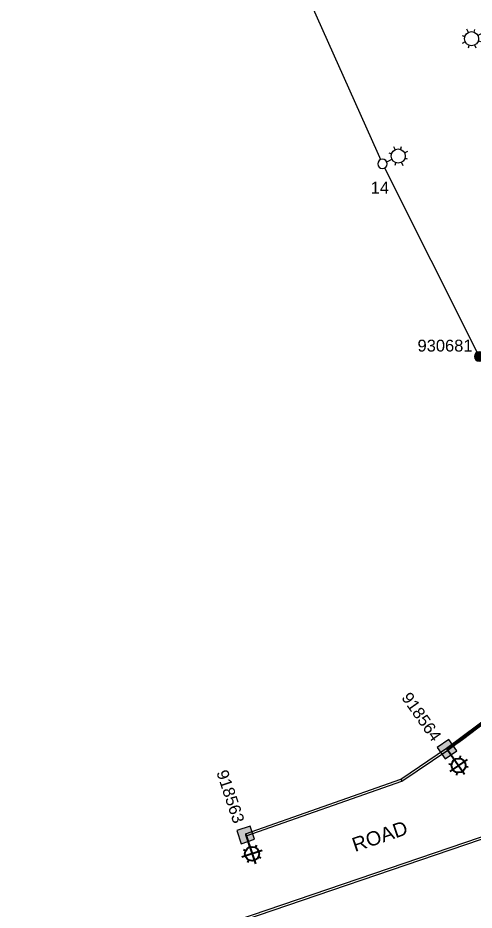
# Model space of a CAD drawing. Header units: metres. Extents: x 292510 to 295946, y 6251475 to 6256272.
# Drawn here: x 294181.6 to 294278.3, y 6254964.8 to 6255153.6 of the extents above; entities that cross this region are included whole.
import ezdxf
from ezdxf.enums import TextEntityAlignment as Align

# ---------------------------------------------------------------- set-up
doc = ezdxf.new("R2010")
doc.units = ezdxf.units.M
doc.linetypes.add('IE Trench LV', pattern=[6.5, 5, -1.5])
doc.layers.get('0').update_dxf_attribs({"color": 6})
doc.layers.add('Cadastre Roads_SP_EXT', color=7, linetype='Continuous', lineweight=5)
doc.layers.add('Trench_SP_NEW', color=7, linetype='Continuous', lineweight=40)
for name, color, linetype in [('Equip_SP_SL_EXT', 7, 'Continuous'), ('Equip_SP_SL_NEW', 7, 'Continuous'), ('OH_Details_SP_MISC', 6, 'Continuous'), ('SupportsOH_SP_TR_HV_LV_SL_EXT', 7, 'Continuous'), ('SupportsOH_SP_TR_HV_LV_SL_NEW', 7, 'Continuous'), ('SupportsUG_SP_LV_SL_EXT', 7, 'Continuous'), ('UG_Details_SP_MISC', 7, 'Continuous')]:
    doc.layers.add(name, color=color, linetype=linetype)
doc.styles.add('COLUMN_LABEL', font='arial.ttf')
doc.styles.add('iecARIAL', font='arial.ttf', dxfattribs={"height": 2})
doc.styles.add('POLE_LABEL', font='arial.ttf')
doc.styles.add('SL_LABEL', font='arial.ttf')
doc.styles.get("Standard").update_dxf_attribs({"font": 'arial.ttf'})

# ---------------------------------------------------------------- blocks, each defined once
blk = doc.blocks.new('*U4243')
for tag, height, flags, p in [('OPERATING_VOLTAGE', 0.2, 9, (0, -1.4)), ('ORIENTATION', 0.2, 9, (0, -1.6)), ('OWNED_BY', 0.2, 9, (0, -1.8)), ('LANTERN_PURPOSE', 0.2, 9, (0, -0.8)), ('LANTERN_TYPE', 0.2, 9, (0, -1)), ('NO_PHASES', 0.2, 9, (0, -1.2)), ('LNUMBER', 2.5, 8, (1.2, -2.8)), ('STATE', 0.2, 9, (0, -2)), ('CEXIST', 0.2, 9, (0, -2.4)), ('CNEW', 0.2, 9, (0, -2.6)), ('CNUMBER', 0.2, 9, (0, -2.8)), ('CREMOVE', 0.2, 9, (0, -3)), ('CREPLACE', 0.2, 9, (0, -3.2)), ('USAGE', 0.2, 9, (0, -2.2)), ('LKINGHEIGHT', 0.2, 9, (0, -3.4)), ('LBRACKET', 0.2, 9, (0, -3.6)), ('LBRACKETVOCAB', 0.2, 9, (0, -3.8)), ('LCATEGORY', 0.2, 9, (0, -4)), ('LCHARGE1', 0.2, 9, (0, -4.2)), ('LCHARGE1PERCENT', 0.2, 9, (0, -4.4)), ('LCHARGE2', 0.2, 9, (0, -4.6)), ('LCHARGE2PERCENT', 0.2, 9, (0, -4.8)), ('LCHARGE3', 0.2, 9, (0, -5)), ('LCHARGE3PERCENT', 0.2, 9, (0, -5.2)), ('LEXIST', 0.2, 9, (0, -5.4)), ('LLAMP', 0.2, 9, (0, -5.6)), ('LLAMPVOCAB', 0.2, 9, (0, -5.8)), ('LMAST', 0.2, 9, (0, -6)), ('LMASTVOCAB', 0.2, 9, (0, -6.2)), ('LNEW', 0.2, 9, (0, -6.4)), ('LANTNUMBER', 0.2, 9, (0, -6.6)), ('LOUTREACH', 0.2, 9, (0, -7)), ('LOUTREACHVOCAB', 0.2, 9, (0, -7.2)), ('LRATECODE', 0.2, 9, (0, -7.4)), ('LREMOVE', 0.2, 9, (0, -7.6)), ('SUBURB', 0.2, 9, (0, -8.6)), ('STREETNAME', 0.2, 9, (0, -8.8)), ('LREPLACE', 0.2, 9, (0, -7.8)), ('LTYPE', 0.2, 9, (0, -8)), ('LTYPEVOCAB', 0.2, 9, (0, -8.2)), ('LEGEND', 0.2, 9, (0, -8.4)), ('LOCATION', 0.2, 9, (0, -9)), ('NOTES', 0.2, 9, (0, -9.2)), ('MAINTAINED_BY', 0.2, 9, (0, -9.86))]:
    blk.add_attdef(tag, text='', height=height, dxfattribs=dict(flags=flags)).set_placement(p, align=Align.MIDDLE_LEFT)
at = {"flags": 9}
blk.add_attdef('OPERATED_BY', (0, -9.61), '', height=0.2, dxfattribs=at)
blk.add_wipeout([(0, 4.97), (1.46, 4.18), (2.25, 2.72), (1.46, 1.26), (0, 0.36), (-1.46, 1.26), (-2.25, 2.72), (-1.46, 4.18)])
for p, q in [((-1.46, 4.18), (-1.06, 3.78)), ((0, 4.22), (0, 4.97)), ((1.46, 4.18), (1.06, 3.78)), ((-2.25, 2.72), (-1.5, 2.72)), ((1.5, 2.72), (2.25, 2.72)), ((-1.46, 1.26), (-1.06, 1.66)), ((0, 0), (0, 1.22)), ((0, 0), (0, 0)), ((1.46, 1.26), (1.06, 1.66))]:
    blk.add_line(p, q)
blk.add_circle((0, 2.72), 1.5)
at = {"style": 'SL_LABEL'}
for tag, height, flags, p in [('ASSET_NUM', 2.5, 8, (2, 2)), ('STREET_CODE', 0.2, 9, (0, -0.2))]:
    blk.add_attdef(tag, text='', height=height, dxfattribs=dict(at, flags=flags)).set_placement(p, align=Align.MIDDLE_LEFT)
at = {"flags": 1}
blk.add_attdef('Z', (0, 0), '', height=0.2, dxfattribs=at)
at = {"flags": 9}
for tag, p in [('CONSTRUCTED_VOLTAGE', (0, -0.4)), ('CONTROL_TYPE', (0, -0.6))]:
    blk.add_attdef(tag, text='', height=0.2, dxfattribs=at).set_placement(p, align=Align.MIDDLE_LEFT)
blk = doc.blocks.new('POLE_NEW')
for tag, height, flags, p in [('pNumber', 2.5, 8, (-17.84, 2.07)), ('cLinedev', 0.2, 9, (1.15, -3.4)), ('pExisting', 0.2, 9, (1.15, -3.6)), ('LBRACKET', 0.2, 9, (1.15, -2.2)), ('LExisting', 0.2, 9, (1.15, -2.4)), ('LANTNUMBER', 0.2, 9, (1.15, -2.6)), ('LOther', 0.2, 9, (1.15, -2.8)), ('LRemove', 0.2, 9, (1.15, -3)), ('LEGEND', 0.2, 9, (1.15, -3.2)), ('PFNUMBER', 0.2, 9, (1.15, -3.8)), ('pFooting', 0.2, 9, (1.15, -4.2)), ('pNew', 0.2, 9, (1.15, -4.4)), ('pRelocate', 0.2, 9, (1.15, -4.8)), ('pRemove', 0.2, 9, (1.15, -5)), ('pReplace', 0.2, 9, (1.15, -5.2)), ('pStay', 0.2, 9, (1.15, -5.4)), ('pType', 0.2, 9, (1.15, -5.6)), ('NEWPFNUMBER', 0.2, 9, (1.15, -4)), ('cspan', 0.2, 9, (1.15, -5.8)), ('SUBURB', 0.2, 9, (1.15, -6)), ('STREETNAME', 0.2, 9, (1.15, -6.2)), ('OPERATED_BY', 0.2, 9, (1.15, -6.89)), ('LOCATION', 0.2, 9, (1.15, -6.4)), ('NOTES', 0.2, 9, (1.15, -6.6)), ('MAINTAINED_BY', 0.2, 9, (1.15, -7.22))]:
    blk.add_attdef(tag, text='', height=height, dxfattribs=dict(flags=flags)).set_placement(p, align=Align.MIDDLE_LEFT)
at = {"style": 'POLE_LABEL', "flags": 8}
blk.add_attdef('ASSET_NUM', text='', height=2.5, dxfattribs=at).set_placement((2, 2), align=Align.MIDDLE_LEFT)
at = {"flags": 1}
blk.add_attdef('Z', (1.15, -7.59), '', height=0.2, dxfattribs=at)
blk.add_wipeout([(0.07, 1), (-0.06, 1), (-0.18, 0.98), (-0.3, 0.95), (-0.42, 0.91), (-0.53, 0.85), (-0.63, 0.77), (-0.73, 0.69), (-0.81, 0.59), (-0.87, 0.49), (-0.93, 0.37), (-0.97, 0.25), (-0.99, 0.13), (-1, 0.01), (-0.99, -0.12), (-0.97, -0.24), (-0.93, -0.36), (-0.88, -0.48), (-0.81, -0.58), (-0.73, -0.68), (-0.64, -0.77), (-0.54, -0.84), (-0.43, -0.9), (-0.31, -0.95), (-0.19, -0.98), (-0.07, -1), (0.06, -1), (0.18, -0.98), (0.3, -0.95), (0.42, -0.91), (0.53, -0.85), (0.63, -0.77), (0.73, -0.69), (0.81, -0.59), (0.87, -0.49), (0.93, -0.37), (0.97, -0.25), (0.99, -0.13), (1, -0.01), (0.99, 0.12), (0.97, 0.24), (0.93, 0.36), (0.88, 0.48), (0.81, 0.58), (0.73, 0.68), (0.64, 0.77), (0.54, 0.84), (0.43, 0.9), (0.31, 0.95), (0.19, 0.98)])
at = {"lineweight": -3}
blk.add_lwpolyline([(-1, 0, 1), (1, 0, 1)], format="xyb", close=True, dxfattribs=at)
at = {"style": 'POLE_LABEL', "flags": 9}
for tag, p in [('STRUCTURE_PLANT_NUMBER', (1.15, 0.09)), ('STREET_CODE', (1.15, -0.2))]:
    blk.add_attdef(tag, text='', height=0.2, dxfattribs=at).set_placement(p, align=Align.MIDDLE_LEFT)
at = {"flags": 9}
for tag, p in [('OWNED_BY', (1.15, -0.4)), ('SPECIAL_USE', (1.15, -0.8)), ('STATE', (1.15, -1)), ('cLV', (1.15, -1.4)), ('hDepth', (1.15, -1.6)), ('hDia', (1.15, -1.8)), ('PARENT', (1.15, -0.6)), ('USAGE', (1.15, -1.2)), ('cHV', (1.15, -2))]:
    blk.add_attdef(tag, text='', height=0.2, dxfattribs=at).set_placement(p, align=Align.MIDDLE_LEFT)
blk = doc.blocks.new('COLUMN_EXT')
blk.add_hatch(color=256).paths.add_polyline_path([(-1.49, 1.48), (-1.49, -1.49), (1.48, -1.49), (1.48, 1.48)])
blk.add_lwpolyline([(-1.49, -1.49), (1.48, -1.49), (1.48, 1.48), (-1.49, 1.48)], close=True)
for tag, height, style, flags, p in [('ASSET_NUM', 2.5, 'COLUMN_LABEL', 8, (2, 2)), ('STRUCTURE_PLANT_NUMBER', 0.2, 'POLE_LABEL', 9, (1.81, 0.03)), ('STREET_CODE', 0.2, 'COLUMN_LABEL', 9, (1.81, -0.2))]:
    blk.add_attdef(tag, text='', height=height, dxfattribs=dict(style=style, flags=flags)).set_placement(p, align=Align.MIDDLE_LEFT)
at = {"flags": 9}
for tag, p in [('COLUMN_TYPE', (1.81, -0.4)), ('OWNED_BY', (1.81, -0.6)), ('STATE', (1.81, -0.8)), ('USAGE', (1.81, -1)), ('STREETNAME', (1.81, -1.6)), ('SUBURB', (1.81, -1.8)), ('LEGEND', (1.81, -1.2)), ('LOCATION', (1.81, -1.4)), ('NOTES', (1.81, -2))]:
    blk.add_attdef(tag, text='', height=0.2, dxfattribs=at).set_placement(p, align=Align.MIDDLE_LEFT)
at = {"flags": 1}
blk.add_attdef('Z', (1.81, -2.35), '', height=0.2, dxfattribs=at)
blk = doc.blocks.new('SL_LANTERN_EXT')
at = {"lineweight": 40}
for p, q in [((-1.46, 5.68), (-1.06, 5.28)), ((0, 1.97), (0, 6.47)), ((1.46, 5.68), (1.06, 5.28)), ((-2.25, 4.22), (2.25, 4.22)), ((-1.46, 2.76), (-1.06, 3.16)), ((0, 0), (0, 2.72)), ((1.46, 2.76), (1.06, 3.16))]:
    blk.add_line(p, q, dxfattribs=at)
blk.add_circle((0, 4.22), 1.5, dxfattribs=at)
at = {"style": 'iecARIAL', "flags": 9}
blk.add_attdef('ASSET_NUM', (1.5, 1.5), '', height=2.5, dxfattribs=at)
for tag, p, height, flags in [('OPERATING_VOLTAGE', (0.98, -1.65), 0.2, 9), ('ORIENTATION', (0.98, -1.85), 0.2, 9), ('OWNED_BY', (0.98, -2.05), 0.2, 9), ('CONSTRUCTED_VOLTAGE', (0.98, -0.65), 0.2, 9), ('CONTROL_TYPE', (0.98, -0.85), 0.2, 9), ('LANTERN_PURPOSE', (0.98, -1.05), 0.2, 9), ('LANTERN_TYPE', (0.98, -1.25), 0.2, 9), ('NO_PHASES', (0.98, -1.45), 0.2, 9), ('LNUMBER', (2.18, -3.25), 2.5, 8), ('STATE', (0.98, -2.25), 0.2, 9), ('USAGE', (0.98, -2.45), 0.2, 9), ('CEXIST', (0.98, -2.65), 0.2, 9), ('CNEW', (0.98, -2.85), 0.2, 9), ('CNUMBER', (0.98, -3.05), 0.2, 9), ('CREMOVE', (0.98, -3.25), 0.2, 9), ('CREPLACE', (0.98, -3.45), 0.2, 9), ('LKINGHEIGHT', (0.98, -3.65), 0.2, 9), ('LBRACKET', (0.98, -3.85), 0.2, 9), ('LBRACKETVOCAB', (0.98, -4.05), 0.2, 9), ('LCATEGORY', (0.98, -4.25), 0.2, 9), ('LCHARGE1', (0.98, -4.45), 0.2, 9), ('LCHARGE1PERCENT', (0.98, -4.65), 0.2, 9), ('LCHARGE2', (0.98, -4.85), 0.2, 9), ('LCHARGE2PERCENT', (0.98, -5.05), 0.2, 9), ('LCHARGE3', (0.98, -5.25), 0.2, 9), ('LCHARGE3PERCENT', (0.98, -5.45), 0.2, 9), ('LEXIST', (0.98, -5.65), 0.2, 9), ('LLAMP', (0.98, -5.85), 0.2, 9), ('LLAMPVOCAB', (0.98, -6.05), 0.2, 9), ('LMAST', (0.98, -6.25), 0.2, 9), ('LMASTVOCAB', (0.98, -6.45), 0.2, 9), ('LNEW', (0.98, -6.65), 0.2, 9), ('LANTNUMBER', (0.98, -6.85), 0.2, 9), ('LOUTREACH', (0.98, -7.25), 0.2, 9), ('LOUTREACHVOCAB', (0.98, -7.45), 0.2, 9), ('LRATECODE', (0.98, -7.65), 0.2, 9), ('STREETNAME', (0.98, -9.25), 0.2, 9), ('SUBURB', (0.98, -9.45), 0.2, 1), ('LREMOVE', (0.98, -7.85), 0.2, 9), ('LREPLACE', (0.98, -8.05), 0.2, 9), ('LTYPE', (0.98, -8.25), 0.2, 9), ('LTYPEVOCAB', (0.98, -8.45), 0.2, 9), ('LEGEND', (0.98, -8.65), 0.2, 9), ('LOCATION', (0.98, -8.85), 0.2, 9), ('NOTES', (0.98, -9.05), 0.2, 9)]:
    blk.add_attdef(tag, p, '', height=height, dxfattribs=dict(flags=flags))
blk = doc.blocks.new('POLE_EXT')
blk.add_hatch(color=256).paths.add_polyline_path([(-1, 0, 1), (1, 0, 1)])
blk.add_lwpolyline([(-1, 0, 1), (1, 0, 1)], format="xyb", close=True)
for tag, height, flags, p in [('pNumber', 2.5, 8, (-17.84, 2.07)), ('OWNED_BY', 0.2, 9, (1.35, -0.4)), ('SPECIAL_USE', 0.2, 9, (1.35, -0.8)), ('STATE', 0.2, 9, (1.35, -1)), ('cLV', 0.2, 9, (1.35, -1.4)), ('hDepth', 0.2, 9, (1.35, -1.6)), ('hDia', 0.2, 9, (1.35, -1.8)), ('PARENT', 0.2, 9, (1.35, -0.6)), ('USAGE', 0.2, 9, (1.35, -1.2)), ('cHV', 0.2, 9, (1.35, -2)), ('cLinedev', 0.2, 9, (1.35, -3.4)), ('pExisting', 0.2, 9, (1.35, -3.8)), ('LBRACKET', 0.2, 9, (1.35, -2.2)), ('LExisting', 0.2, 9, (1.35, -2.4)), ('LANTNUMBER', 0.2, 9, (1.35, -2.6)), ('LOther', 0.2, 9, (1.35, -2.8)), ('LRemove', 0.2, 9, (1.35, -3)), ('LEGEND', 0.2, 9, (1.35, -3.2)), ('LOCATION', 0.2, 9, (1.35, -3.6)), ('pFooting', 0.2, 9, (1.35, -4.4)), ('pNew', 0.2, 9, (1.35, -4.6)), ('pRelocate', 0.2, 9, (1.35, -5)), ('pRemove', 0.2, 9, (1.35, -5.2)), ('pReplace', 0.2, 9, (1.35, -5.4)), ('pStay', 0.2, 9, (1.35, -5.6)), ('PFNUMBER', 0.2, 9, (1.35, -4)), ('NEWPFNUMBER', 0.2, 9, (1.35, -4.2)), ('pType', 0.2, 9, (1.35, -5.8)), ('cspan', 0.2, 9, (1.35, -6)), ('STREETNAME', 0.2, 9, (1.35, -6.2)), ('SUBURB', 0.2, 9, (1.35, -6.4)), ('OPERATED_BY', 0.2, 9, (1.36, -7.01)), ('NOTES', 0.2, 9, (1.35, -6.6)), ('MAINTAINED_BY', 0.2, 9, (1.36, -6.81))]:
    blk.add_attdef(tag, text='', height=height, dxfattribs=dict(flags=flags)).set_placement(p, align=Align.MIDDLE_LEFT)
at = {"style": 'POLE_LABEL'}
for tag, height, flags, p in [('ASSET_NUM', 2.5, 8, (2, 2)), ('STRUCTURE_PLANT_NUMBER', 0.2, 9, (1.35, 0.03)), ('STREET_CODE', 0.2, 9, (1.35, -0.2))]:
    blk.add_attdef(tag, text='', height=height, dxfattribs=dict(at, flags=flags)).set_placement(p, align=Align.MIDDLE_LEFT)
at = {"flags": 1}
blk.add_attdef('Z', (1.35, -7.33), '', height=0.2, dxfattribs=at)

msp = doc.modelspace()

# ---------------------------------------------------------------- linework, layer by layer
at = {"layer": 'Trench_SP_NEW', "linetype": 'IE Trench LV', "ltscale": 0.5, "const_width": 0.6, "elevation": -1011.14, "flags": 128}
msp.add_lwpolyline([(294272.54, 6254998.79), (294275.53, 6255000.84), (294299.21, 6255018.83), (294306.59, 6255027.54), (294306.3, 6255033.26), (294284.82, 6255079.09), (294279.31, 6255081.94)], dxfattribs=at)
at = {"layer": 'UG_Details_SP_MISC', "ltscale": 0.5}
for p, q in [((294272.41, 6254999.05), (294299.04, 6255019)), ((294272.69, 6254998.66), (294299.37, 6255018.65)), ((294262.75, 6254992.48), (294272.41, 6254999.05)), ((294272.41, 6254999.05), (294272.55, 6254998.85)), ((294262.97, 6254992.04), (294272.69, 6254998.66)), ((294272.69, 6254998.66), (294272.55, 6254998.85)), ((294229.8, 6254980.92), (294262.75, 6254992.48)), ((294229.96, 6254980.47), (294262.97, 6254992.04)), ((294262.75, 6254992.48), (294262.86, 6254992.26)), ((294262.97, 6254992.04), (294262.86, 6254992.26)), ((294304.01, 6254988.51), (294220.4, 6254960.04)), ((294304.05, 6254988.02), (294220.56, 6254959.59)), ((294229.8, 6254980.92), (294229.88, 6254980.7)), ((294229.96, 6254980.47), (294229.88, 6254980.7))]:
    msp.add_line(p, q, dxfattribs=at)

# ---------------------------------------------------------------- block references
at = {"layer": 'Equip_SP_SL_EXT', "ltscale": 0.5}
for p, rotation in [((294272.53, 6254998.84), 215.0894377198302), ((294229.88, 6254980.7), 198.5040758595093)]:
    msp.add_blockref('SL_LANTERN_EXT', p, dxfattribs=dict(at, rotation=rotation))
at = {"layer": 'Equip_SP_SL_NEW'}
for p, rotation in [((294280.15, 6255150.44, 37), 116.5682110073349), ((294259.75, 6255123.18, 37), 296.5682110073349)]:
    msp.add_blockref('*U4243', p, dxfattribs=dict(at, rotation=rotation))
at = {"layer": 'SupportsOH_SP_TR_HV_LV_SL_EXT', "ltscale": 0.5}
ref = msp.add_blockref('POLE_EXT', (294279.31, 6255081.94, 37), dxfattribs=at)
ref.add_attrib('ASSET_NUM', '930681', dxfattribs={"layer": '0', "height": 2.5, "style": 'POLE_LABEL'}).set_placement((294266.27, 6255084.26, 37), align=Align.MIDDLE_LEFT)
at = {"layer": 'SupportsUG_SP_LV_SL_EXT', "ltscale": 0.5}
ref = msp.add_blockref('COLUMN_EXT', (294272.52, 6254998.84), dxfattribs=dict(at, rotation=215.0894377198302))
ref.add_attrib('ASSET_NUM', '918564', dxfattribs={"layer": '0', "height": 2.5, "rotation": 305.0894, "style": 'COLUMN_LABEL'}).set_placement((294263.77, 6255010.47), align=Align.MIDDLE_LEFT)
ref = msp.add_blockref('COLUMN_EXT', (294229.87, 6254980.69), dxfattribs=dict(at, rotation=198.5040758595093))
ref.add_attrib('ASSET_NUM', '918563', dxfattribs={"layer": '0', "height": 2.5, "rotation": 288.5041, "style": 'COLUMN_LABEL'}).set_placement((294224.81, 6254994.34), align=Align.MIDDLE_LEFT)

# ---------------------------------------------------------------- texts
at = {"layer": 'Cadastre Roads_SP_EXT'}
msp.add_text('ACCESS                                                  ROAD', height=3, rotation=18.7903, dxfattribs=at).set_placement((294181.6, 6254952.75))

# ---------------------------------------------------------------- next in the draw order: linework, layer by layer
at = {"layer": 'OH_Details_SP_MISC', "color": 7, "linetype": 'Continuous', "ltscale": 0.5, "elevation": 37, "flags": 128}
msp.add_lwpolyline([(294226.56, 6255202.98), (294240.21, 6255164.44), (294258.85, 6255122.74), (294279.31, 6255081.94), (294308.33, 6255096.48)], dxfattribs=at)

# ---------------------------------------------------------------- next in the draw order: block references
at = {"layer": 'SupportsOH_SP_TR_HV_LV_SL_NEW'}
ref = msp.add_blockref('POLE_NEW', (294258.85, 6255122.74, 37), dxfattribs=at)
ref.add_attrib('pNumber', '14', dxfattribs={"height": 2.5}).set_placement((294256.34, 6255117.7, -974.14), align=Align.MIDDLE_LEFT)

doc.saveas('drawing.dxf')
